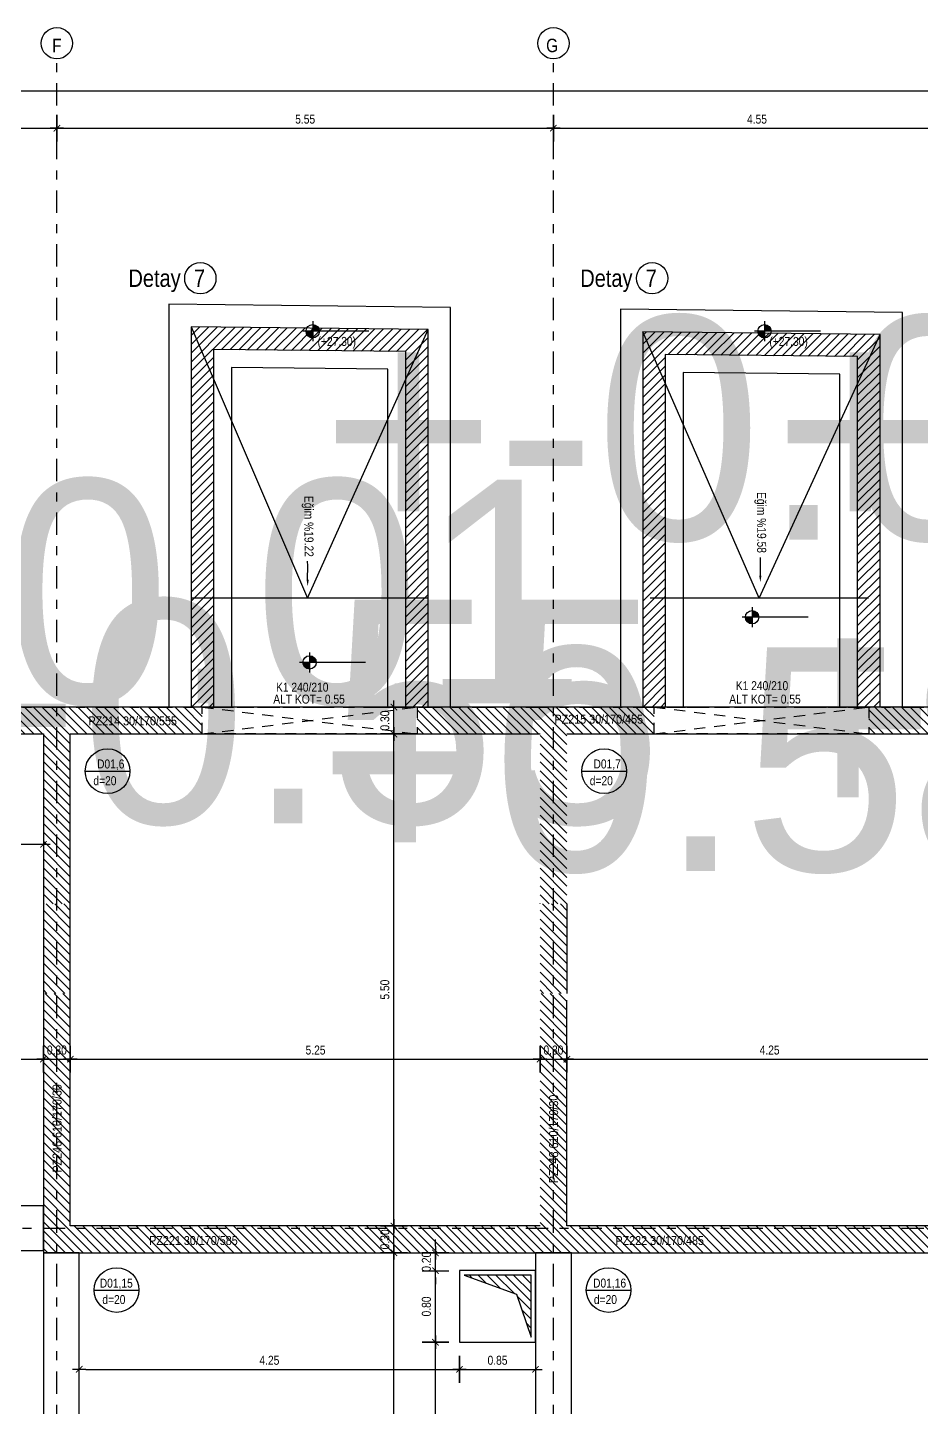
# Model space of a CAD drawing. Header units: metres. Extents: x 419734 to 420376, y 4564732 to 4565123.
# Drawn here: x 419900.52 to 419910.51, y 4565097.58 to 4565113 of the extents above; entities that cross this region are included whole.
import ezdxf
from ezdxf import colors
from ezdxf.entities.mleader import LeaderData, LeaderLine
from ezdxf.enums import TextEntityAlignment as Align
from ezdxf.math import Vec2, Vec3

# ---------------------------------------------------------------- set-up
doc = ezdxf.new("R2018")
doc.units = ezdxf.units.M
doc.linetypes.add('NASCOSTA', pattern=[0.375, 0.25, -0.125])
doc.linetypes.add('TRATTO-PUNTO', pattern=[1, 0.5, -0.25, 0, -0.25])
doc.layers.get('Defpoints').update_dxf_attribs({"color": 5})
for name, color, linetype in [('SW_ASSI', 7, 'TRATTO-PUNTO'), ('SW_DIM', 33, 'Continuous'), ('SW_DIR', 33, 'Continuous'), ('SW_MAGRONE', 2, 'Continuous'), ('SW_QUOTE', 1, 'Continuous'), ('SW_SEZIONI_CARPENTERIA', 4, 'Continuous'), ('SW_TRATT_GRIGIO', 252, 'NASCOSTA'), ('SW_TRATTEGGIO_252', 252, 'Continuous'), ('SW_TXT_TESTI', 1, 'Continuous')]:
    doc.layers.add(name, color=color, linetype=linetype)
doc.styles.add('Arial Narrow_5', font='ARIALN.TTF', dxfattribs={"height": 0.5})
doc.styles.get("Standard").update_dxf_attribs({"font": 'arial.ttf'})
doc.styles.add('SWS', font='ARIALN.TTF')
doc.dimstyles.new('DIM-SW-50_m', dxfattribs={"dimtxt": 0.1, "dimasz": 0.075, "dimexe": 0.125, "dimexo": 0.125, "dimgap": 0.05, "dimtad": 1, "dimzin": 1, "dimdsep": 46, "dimtxsty": 'SWS', "dimblk1": 'D', "dimblk2": 'D', "dimsah": 1, "dimcen": 0.0075, "dimdle": 0.0625, "dimse1": 1, "dimse2": 1, "dimclrd": 256, "dimclre": 256, "dimclrt": 256, "dimazin": 0, "dimtfac": 0.75, "dimtmove": 1, "dimatfit": 3, "dimldrblk": 'D', "dimfxl": 0.125, "dimtvp": 1.5, "dimtolj": 1, "dimtzin": 0, "dimarcsym": 0})
pattern_1 = [(45, (50.1633, 100.665785), (-0.0494974746831, 0.0494974746831), [])]

# ---------------------------------------------------------------- blocks, each defined once
blk = doc.blocks.new('D')
for p, q in [((-1, 0), (1, 0)), ((0, 2), (0, -2))]:
    blk.add_line(p, q)
at = {"const_width": 0.141}
blk.add_lwpolyline([(0.48, 0.48), (-0.48, -0.48)], dxfattribs=at)
blk = doc.blocks.new('*D411')
at = {"layer": 'Defpoints', "color": 0, "ltscale": 0.5, "transparency": 16777216}
for p in [(419895.093, 4565101.471), (419900.698, 4565101.473), (419900.698, 4565101.472)]:
    blk.add_point(p, dxfattribs=at)
at = {"layer": 'SW_DIM', "lineweight": -2, "ltscale": 0.5, "transparency": 16777216}
blk.add_line((419895.168, 4565101.473), (419900.623, 4565101.473), dxfattribs=at)
at = {"layer": 'SW_DIM', "lineweight": -2, "ltscale": 0.5, "transparency": 16777216, "xscale": 0.075, "yscale": 0.075, "zscale": 0.075, "rotation": 180}
blk.add_blockref('D', (419895.093, 4565101.473), dxfattribs=at)
at = {"layer": 'SW_DIM', "lineweight": -2, "ltscale": 0.5, "transparency": 16777216, "xscale": 0.075, "yscale": 0.075, "zscale": 0.075}
blk.add_blockref('D', (419900.698, 4565101.473), dxfattribs=at)
at = {"layer": 'SW_DIM', "ltscale": 0.5, "transparency": 16777216, "insert": (419898.019, 4565101.574), "char_height": 0.1, "attachment_point": 5, "style": 'SWS'}
blk.add_mtext('\\A1;5.60', dxfattribs=at)
blk = doc.blocks.new('*D412')
at = {"layer": 'Defpoints', "color": 0, "ltscale": 0.5, "transparency": 16777216}
for p in [(419900.698, 4565101.472), (419900.998, 4565101.473), (419900.998, 4565101.472)]:
    blk.add_point(p, dxfattribs=at)
at = {"layer": 'SW_DIM', "lineweight": -2, "ltscale": 0.5, "transparency": 16777216}
blk.add_line((419900.773, 4565101.473), (419900.923, 4565101.473), dxfattribs=at)
at = {"layer": 'SW_DIM', "lineweight": -2, "ltscale": 0.5, "transparency": 16777216, "xscale": 0.075, "yscale": 0.075, "zscale": 0.075, "rotation": 180}
blk.add_blockref('D', (419900.698, 4565101.473), dxfattribs=at)
at = {"layer": 'SW_DIM', "lineweight": -2, "ltscale": 0.5, "transparency": 16777216, "xscale": 0.075, "yscale": 0.075, "zscale": 0.075}
blk.add_blockref('D', (419900.998, 4565101.473), dxfattribs=at)
at = {"layer": 'SW_DIM', "ltscale": 0.5, "transparency": 16777216, "insert": (419900.848, 4565101.574), "char_height": 0.1, "attachment_point": 5, "style": 'SWS'}
blk.add_mtext('\\A1;0.30', dxfattribs=at)
blk = doc.blocks.new('*D413')
at = {"layer": 'Defpoints', "color": 0, "ltscale": 0.5, "transparency": 16777216}
for p in [(419900.998, 4565101.472), (419906.248, 4565101.473), (419906.248, 4565101.442)]:
    blk.add_point(p, dxfattribs=at)
at = {"layer": 'SW_DIM', "lineweight": -2, "ltscale": 0.5, "transparency": 16777216}
blk.add_line((419901.073, 4565101.473), (419906.173, 4565101.473), dxfattribs=at)
at = {"layer": 'SW_DIM', "lineweight": -2, "ltscale": 0.5, "transparency": 16777216, "xscale": 0.075, "yscale": 0.075, "zscale": 0.075, "rotation": 180}
blk.add_blockref('D', (419900.998, 4565101.473), dxfattribs=at)
at = {"layer": 'SW_DIM', "lineweight": -2, "ltscale": 0.5, "transparency": 16777216, "xscale": 0.075, "yscale": 0.075, "zscale": 0.075}
blk.add_blockref('D', (419906.248, 4565101.473), dxfattribs=at)
at = {"layer": 'SW_DIM', "ltscale": 0.5, "transparency": 16777216, "insert": (419903.739, 4565101.574), "char_height": 0.1, "attachment_point": 5, "style": 'SWS'}
blk.add_mtext('\\A1;5.25', dxfattribs=at)
blk = doc.blocks.new('*D414')
at = {"layer": 'Defpoints', "color": 0, "ltscale": 0.5, "transparency": 16777216}
for p in [(419906.248, 4565101.442), (419906.548, 4565101.473), (419906.548, 4565101.433)]:
    blk.add_point(p, dxfattribs=at)
at = {"layer": 'SW_DIM', "lineweight": -2, "ltscale": 0.5, "transparency": 16777216}
blk.add_line((419906.323, 4565101.473), (419906.473, 4565101.473), dxfattribs=at)
at = {"layer": 'SW_DIM', "lineweight": -2, "ltscale": 0.5, "transparency": 16777216, "xscale": 0.075, "yscale": 0.075, "zscale": 0.075, "rotation": 180}
blk.add_blockref('D', (419906.248, 4565101.473), dxfattribs=at)
at = {"layer": 'SW_DIM', "lineweight": -2, "ltscale": 0.5, "transparency": 16777216, "xscale": 0.075, "yscale": 0.075, "zscale": 0.075}
blk.add_blockref('D', (419906.548, 4565101.473), dxfattribs=at)
at = {"layer": 'SW_DIM', "ltscale": 0.5, "transparency": 16777216, "insert": (419906.398, 4565101.574), "char_height": 0.1, "attachment_point": 5, "style": 'SWS'}
blk.add_mtext('\\A1;0.30', dxfattribs=at)
blk = doc.blocks.new('*D415')
at = {"layer": 'Defpoints', "color": 0, "ltscale": 0.5, "transparency": 16777216}
for p in [(419910.798, 4565101.473), (419910.798, 4565101.442), (419906.548, 4565101.433)]:
    blk.add_point(p, dxfattribs=at)
at = {"layer": 'SW_DIM', "lineweight": -2, "ltscale": 0.5, "transparency": 16777216}
blk.add_line((419906.623, 4565101.473), (419910.723, 4565101.473), dxfattribs=at)
at = {"layer": 'SW_DIM', "lineweight": -2, "ltscale": 0.5, "transparency": 16777216, "xscale": 0.075, "yscale": 0.075, "zscale": 0.075, "rotation": 180}
blk.add_blockref('D', (419906.548, 4565101.473), dxfattribs=at)
at = {"layer": 'SW_DIM', "lineweight": -2, "ltscale": 0.5, "transparency": 16777216, "xscale": 0.075, "yscale": 0.075, "zscale": 0.075}
blk.add_blockref('D', (419910.798, 4565101.473), dxfattribs=at)
at = {"layer": 'SW_DIM', "ltscale": 0.5, "transparency": 16777216, "insert": (419908.814, 4565101.574), "char_height": 0.1, "attachment_point": 5, "style": 'SWS'}
blk.add_mtext('\\A1;4.25', dxfattribs=at)
blk = doc.blocks.new('*D458')
at = {"layer": 'Defpoints', "color": 0, "ltscale": 0.5, "transparency": 16777216}
for p in [(419904.615, 4565099.308), (419904.62, 4565099.308), (419904.615, 4565092.558)]:
    blk.add_point(p, dxfattribs=at)
at = {"layer": 'SW_DIM', "lineweight": -2, "ltscale": 0.5, "transparency": 16777216}
blk.add_line((419904.615, 4565092.633), (419904.615, 4565099.233), dxfattribs=at)
at = {"layer": 'SW_DIM', "lineweight": -2, "ltscale": 0.5, "transparency": 16777216, "xscale": 0.075, "yscale": 0.075, "zscale": 0.075}
for p, rotation in [((419904.615, 4565099.308), 90), ((419904.615, 4565092.558), 270)]:
    blk.add_blockref('D', p, dxfattribs=dict(at, rotation=rotation))
at = {"layer": 'SW_DIM', "ltscale": 0.5, "transparency": 16777216, "insert": (419904.514, 4565096.264), "char_height": 0.1, "attachment_point": 5, "rotation": 90, "style": 'SWS'}
blk.add_mtext('\\A1;6.75', dxfattribs=at)
blk = doc.blocks.new('*D459')
at = {"layer": 'Defpoints', "color": 0, "ltscale": 0.5, "transparency": 16777216}
for p in [(419904.607, 4565099.608), (419904.615, 4565099.608), (419904.62, 4565099.308)]:
    blk.add_point(p, dxfattribs=at)
at = {"layer": 'SW_DIM', "lineweight": -2, "ltscale": 0.5, "transparency": 16777216}
blk.add_line((419904.615, 4565099.383), (419904.615, 4565099.533), dxfattribs=at)
at = {"layer": 'SW_DIM', "lineweight": -2, "ltscale": 0.5, "transparency": 16777216, "xscale": 0.075, "yscale": 0.075, "zscale": 0.075}
for p, rotation in [((419904.615, 4565099.608), 90), ((419904.615, 4565099.308), 270)]:
    blk.add_blockref('D', p, dxfattribs=dict(at, rotation=rotation))
at = {"layer": 'SW_DIM', "ltscale": 0.5, "transparency": 16777216, "insert": (419904.514, 4565099.458), "char_height": 0.1, "attachment_point": 5, "rotation": 90, "style": 'SWS'}
blk.add_mtext('\\A1;0.30', dxfattribs=at)
blk = doc.blocks.new('*D460')
at = {"layer": 'Defpoints', "color": 0, "ltscale": 0.5, "transparency": 16777216}
for p in [(419904.615, 4565105.108), (419904.62, 4565105.108), (419904.607, 4565099.608)]:
    blk.add_point(p, dxfattribs=at)
at = {"layer": 'SW_DIM', "lineweight": -2, "ltscale": 0.5, "transparency": 16777216}
blk.add_line((419904.615, 4565099.683), (419904.615, 4565105.033), dxfattribs=at)
at = {"layer": 'SW_DIM', "lineweight": -2, "ltscale": 0.5, "transparency": 16777216, "xscale": 0.075, "yscale": 0.075, "zscale": 0.075}
for p, rotation in [((419904.615, 4565105.108), 90), ((419904.615, 4565099.608), 270)]:
    blk.add_blockref('D', p, dxfattribs=dict(at, rotation=rotation))
at = {"layer": 'SW_DIM', "ltscale": 0.5, "transparency": 16777216, "insert": (419904.514, 4565102.25), "char_height": 0.1, "attachment_point": 5, "rotation": 90, "style": 'SWS'}
blk.add_mtext('\\A1;5.50', dxfattribs=at)
blk = doc.blocks.new('*D461')
at = {"layer": 'Defpoints', "color": 0, "ltscale": 0.5, "transparency": 16777216}
for p in [(419904.607, 4565105.408), (419904.615, 4565105.408), (419904.62, 4565105.108)]:
    blk.add_point(p, dxfattribs=at)
at = {"layer": 'SW_DIM', "lineweight": -2, "ltscale": 0.5, "transparency": 16777216}
blk.add_line((419904.615, 4565105.183), (419904.615, 4565105.333), dxfattribs=at)
at = {"layer": 'SW_DIM', "lineweight": -2, "ltscale": 0.5, "transparency": 16777216, "xscale": 0.075, "yscale": 0.075, "zscale": 0.075}
for p, rotation in [((419904.615, 4565105.408), 90), ((419904.615, 4565105.108), 270)]:
    blk.add_blockref('D', p, dxfattribs=dict(at, rotation=rotation))
at = {"layer": 'SW_DIM', "ltscale": 0.5, "transparency": 16777216, "insert": (419904.514, 4565105.258), "char_height": 0.1, "attachment_point": 5, "rotation": 90, "style": 'SWS'}
blk.add_mtext('\\A1;0.30', dxfattribs=at)
blk = doc.blocks.new('*U189')
h = blk.add_hatch(color=256)
h.dxf.hatch_style = 1
h.paths.add_polyline_path([(0, 0), (-0.00149, 0, 0.198912), (-0.00105, -0.00105, 0.198912), (0, -0.00149)])
h.paths.add_polyline_path([(0.00149, 0, 0.198912), (0.00105, 0.00105, 0.198912), (0, 0.00149), (0, 0)])
for p, q in [((0.01253, 0), (-0.00223, 0)), ((0, 0.00223), (0, -0.00223))]:
    blk.add_line(p, q)
blk.add_circle((0, 0), 0.00149)
at = {"color": 2, "lineweight": 30, "flags": 104}
blk.add_attdef('TRAC', text='', height=0.0025, dxfattribs=at).set_placement((0.00191, 0.00337), align=Align.TOP_LEFT)
blk = doc.blocks.new('*D500')
at = {"layer": 'Defpoints', "color": 0, "ltscale": 0.5, "transparency": 16777216}
for p in [(419901.098, 4565098.312), (419905.348, 4565098.312), (419905.348, 4565098.005)]:
    blk.add_point(p, dxfattribs=at)
at = {"layer": 'SW_DIM', "lineweight": -2, "ltscale": 0.5, "transparency": 16777216}
blk.add_line((419901.173, 4565098.005), (419905.273, 4565098.005), dxfattribs=at)
at = {"layer": 'SW_DIM', "lineweight": -2, "ltscale": 0.5, "transparency": 16777216, "xscale": 0.075, "yscale": 0.075, "zscale": 0.075, "rotation": 180}
blk.add_blockref('D', (419901.098, 4565098.005), dxfattribs=at)
at = {"layer": 'SW_DIM', "lineweight": -2, "ltscale": 0.5, "transparency": 16777216, "xscale": 0.075, "yscale": 0.075, "zscale": 0.075}
blk.add_blockref('D', (419905.348, 4565098.005), dxfattribs=at)
at = {"layer": 'SW_DIM', "ltscale": 0.5, "transparency": 16777216, "insert": (419903.223, 4565098.106), "char_height": 0.1, "attachment_point": 5, "style": 'SWS'}
blk.add_mtext('\\A1;4.25', dxfattribs=at)
blk = doc.blocks.new('*D501')
at = {"layer": 'Defpoints', "color": 0, "ltscale": 0.5, "transparency": 16777216}
for p in [(419905.348, 4565098.312), (419906.198, 4565098.308), (419906.198, 4565098.005)]:
    blk.add_point(p, dxfattribs=at)
at = {"layer": 'SW_DIM', "lineweight": -2, "ltscale": 0.5, "transparency": 16777216}
blk.add_line((419905.423, 4565098.005), (419906.123, 4565098.005), dxfattribs=at)
at = {"layer": 'SW_DIM', "lineweight": -2, "ltscale": 0.5, "transparency": 16777216, "xscale": 0.075, "yscale": 0.075, "zscale": 0.075, "rotation": 180}
blk.add_blockref('D', (419905.348, 4565098.005), dxfattribs=at)
at = {"layer": 'SW_DIM', "lineweight": -2, "ltscale": 0.5, "transparency": 16777216, "xscale": 0.075, "yscale": 0.075, "zscale": 0.075}
blk.add_blockref('D', (419906.198, 4565098.005), dxfattribs=at)
at = {"layer": 'SW_DIM', "ltscale": 0.5, "transparency": 16777216, "insert": (419905.773, 4565098.106), "char_height": 0.1, "attachment_point": 5, "style": 'SWS'}
blk.add_mtext('\\A1;0.85', dxfattribs=at)
blk = doc.blocks.new('*D502')
at = {"layer": 'Defpoints', "color": 0, "ltscale": 0.5, "transparency": 16777216}
for p in [(419905.079, 4565098.308), (419905.348, 4565098.308), (419905.497, 4565092.558)]:
    blk.add_point(p, dxfattribs=at)
at = {"layer": 'SW_DIM', "lineweight": -2, "ltscale": 0.5, "transparency": 16777216}
blk.add_line((419905.079, 4565092.633), (419905.079, 4565098.233), dxfattribs=at)
at = {"layer": 'SW_DIM', "lineweight": -2, "ltscale": 0.5, "transparency": 16777216, "xscale": 0.075, "yscale": 0.075, "zscale": 0.075}
for p, rotation in [((419905.079, 4565098.308), 90), ((419905.079, 4565092.558), 270)]:
    blk.add_blockref('D', p, dxfattribs=dict(at, rotation=rotation))
at = {"layer": 'SW_DIM', "ltscale": 0.5, "transparency": 16777216, "insert": (419904.979, 4565095.433), "char_height": 0.1, "attachment_point": 5, "rotation": 90, "style": 'SWS'}
blk.add_mtext('\\A1;5.75', dxfattribs=at)
blk = doc.blocks.new('*D503')
at = {"layer": 'Defpoints', "color": 0, "ltscale": 0.5, "transparency": 16777216}
for p in [(419905.079, 4565099.108), (419905.348, 4565099.108), (419905.348, 4565098.308)]:
    blk.add_point(p, dxfattribs=at)
at = {"layer": 'SW_DIM', "lineweight": -2, "ltscale": 0.5, "transparency": 16777216}
blk.add_line((419905.079, 4565098.383), (419905.079, 4565099.033), dxfattribs=at)
at = {"layer": 'SW_DIM', "lineweight": -2, "ltscale": 0.5, "transparency": 16777216, "xscale": 0.075, "yscale": 0.075, "zscale": 0.075}
for p, rotation in [((419905.079, 4565099.108), 90), ((419905.079, 4565098.308), 270)]:
    blk.add_blockref('D', p, dxfattribs=dict(at, rotation=rotation))
at = {"layer": 'SW_DIM', "ltscale": 0.5, "transparency": 16777216, "insert": (419904.978, 4565098.708), "char_height": 0.1, "attachment_point": 5, "rotation": 90, "style": 'SWS'}
blk.add_mtext('\\A1;0.80', dxfattribs=at)
blk = doc.blocks.new('*D504')
at = {"layer": 'Defpoints', "color": 0, "ltscale": 0.5, "transparency": 16777216}
for p in [(419905.079, 4565099.308), (419905.34, 4565099.308), (419905.348, 4565099.108)]:
    blk.add_point(p, dxfattribs=at)
at = {"layer": 'SW_DIM', "lineweight": -2, "ltscale": 0.5, "transparency": 16777216}
for p, q in [((419905.079, 4565099.383), (419905.079, 4565099.458)), ((419905.079, 4565099.108), (419905.079, 4565099.308)), ((419905.079, 4565099.033), (419905.079, 4565098.958))]:
    blk.add_line(p, q, dxfattribs=at)
at = {"layer": 'SW_DIM', "lineweight": -2, "ltscale": 0.5, "transparency": 16777216, "xscale": 0.075, "yscale": 0.075, "zscale": 0.075}
for p, rotation in [((419905.079, 4565099.308), 270), ((419905.079, 4565099.108), 90)]:
    blk.add_blockref('D', p, dxfattribs=dict(at, rotation=rotation))
at = {"layer": 'SW_DIM', "ltscale": 0.5, "transparency": 16777216, "insert": (419904.978, 4565099.208), "char_height": 0.1, "attachment_point": 5, "rotation": 90, "style": 'SWS'}
blk.add_mtext('\\A1;0.20', dxfattribs=at)
blk = doc.blocks.new('*D523')
at = {"layer": 'Defpoints', "color": 0, "ltscale": 0.5, "transparency": 16777216}
for p in [(419896.143, 4565104.208), (419900.698, 4565104.009), (419900.698, 4565103.875)]:
    blk.add_point(p, dxfattribs=at)
at = {"layer": 'SW_DIM', "lineweight": -2, "ltscale": 0.5, "transparency": 16777216}
blk.add_line((419896.218, 4565103.875), (419900.623, 4565103.875), dxfattribs=at)
at = {"layer": 'SW_DIM', "lineweight": -2, "ltscale": 0.5, "transparency": 16777216, "xscale": 0.075, "yscale": 0.075, "zscale": 0.075, "rotation": 180}
blk.add_blockref('D', (419896.143, 4565103.875), dxfattribs=at)
at = {"layer": 'SW_DIM', "lineweight": -2, "ltscale": 0.5, "transparency": 16777216, "xscale": 0.075, "yscale": 0.075, "zscale": 0.075}
blk.add_blockref('D', (419900.698, 4565103.875), dxfattribs=at)
at = {"layer": 'SW_DIM', "ltscale": 0.5, "transparency": 16777216, "insert": (419898.421, 4565103.976), "char_height": 0.1, "attachment_point": 5, "style": 'SWS'}
blk.add_mtext('\\A1;4.55', dxfattribs=at)
blk = doc.blocks.new('*D394')
at = {"layer": 'Defpoints', "color": 0, "ltscale": 0.5, "transparency": 16777216}
for p in [(419900.848, 4565111.88), (419894.968, 4565111.468), (419900.848, 4565111.438)]:
    blk.add_point(p, dxfattribs=at)
at = {"layer": 'SW_DIM', "lineweight": -2, "ltscale": 0.5, "transparency": 16777216}
blk.add_line((419895.043, 4565111.88), (419900.773, 4565111.88), dxfattribs=at)
at = {"layer": 'SW_DIM', "lineweight": -2, "ltscale": 0.5, "transparency": 16777216, "xscale": 0.075, "yscale": 0.075, "zscale": 0.075, "rotation": 180}
blk.add_blockref('D', (419894.968, 4565111.88), dxfattribs=at)
at = {"layer": 'SW_DIM', "lineweight": -2, "ltscale": 0.5, "transparency": 16777216, "xscale": 0.075, "yscale": 0.075, "zscale": 0.075}
blk.add_blockref('D', (419900.848, 4565111.88), dxfattribs=at)
at = {"layer": 'SW_DIM', "ltscale": 0.5, "transparency": 16777216, "insert": (419897.908, 4565111.981), "char_height": 0.1, "attachment_point": 5, "style": 'SWS'}
blk.add_mtext('\\A1;5.88', dxfattribs=at)
blk = doc.blocks.new('*D395')
at = {"layer": 'Defpoints', "color": 0, "ltscale": 0.5, "transparency": 16777216}
for p in [(419906.398, 4565111.88), (419900.848, 4565111.438), (419906.398, 4565111.332)]:
    blk.add_point(p, dxfattribs=at)
at = {"layer": 'SW_DIM', "lineweight": -2, "ltscale": 0.5, "transparency": 16777216}
blk.add_line((419900.923, 4565111.88), (419906.323, 4565111.88), dxfattribs=at)
at = {"layer": 'SW_DIM', "lineweight": -2, "ltscale": 0.5, "transparency": 16777216, "xscale": 0.075, "yscale": 0.075, "zscale": 0.075, "rotation": 180}
blk.add_blockref('D', (419900.848, 4565111.88), dxfattribs=at)
at = {"layer": 'SW_DIM', "lineweight": -2, "ltscale": 0.5, "transparency": 16777216, "xscale": 0.075, "yscale": 0.075, "zscale": 0.075}
blk.add_blockref('D', (419906.398, 4565111.88), dxfattribs=at)
at = {"layer": 'SW_DIM', "ltscale": 0.5, "transparency": 16777216, "insert": (419903.623, 4565111.981), "char_height": 0.1, "attachment_point": 5, "style": 'SWS'}
blk.add_mtext('\\A1;5.55', dxfattribs=at)
blk = doc.blocks.new('*D396')
at = {"layer": 'Defpoints', "color": 0, "ltscale": 0.5, "transparency": 16777216}
for p in [(419910.948, 4565111.88), (419906.398, 4565111.332), (419910.948, 4565111.241)]:
    blk.add_point(p, dxfattribs=at)
at = {"layer": 'SW_DIM', "lineweight": -2, "ltscale": 0.5, "transparency": 16777216}
blk.add_line((419906.473, 4565111.88), (419910.873, 4565111.88), dxfattribs=at)
at = {"layer": 'SW_DIM', "lineweight": -2, "ltscale": 0.5, "transparency": 16777216, "xscale": 0.075, "yscale": 0.075, "zscale": 0.075, "rotation": 180}
blk.add_blockref('D', (419906.398, 4565111.88), dxfattribs=at)
at = {"layer": 'SW_DIM', "lineweight": -2, "ltscale": 0.5, "transparency": 16777216, "xscale": 0.075, "yscale": 0.075, "zscale": 0.075}
blk.add_blockref('D', (419910.948, 4565111.88), dxfattribs=at)
at = {"layer": 'SW_DIM', "ltscale": 0.5, "transparency": 16777216, "insert": (419908.673, 4565111.981), "char_height": 0.1, "attachment_point": 5, "style": 'SWS'}
blk.add_mtext('\\A1;4.55', dxfattribs=at)
blk = doc.blocks.new('*D399')
at = {"layer": 'Defpoints', "color": 0, "ltscale": 0.5, "transparency": 16777216}
for p in [(419871.625, 4565112.294), (419871.625, 4565111.608), (419920.098, 4565111.608)]:
    blk.add_point(p, dxfattribs=at)
at = {"layer": 'SW_DIM', "lineweight": -2, "ltscale": 0.5, "transparency": 16777216}
blk.add_line((419920.023, 4565112.294), (419871.7, 4565112.294), dxfattribs=at)
at = {"layer": 'SW_DIM', "lineweight": -2, "ltscale": 0.5, "transparency": 16777216, "xscale": 0.075, "yscale": 0.075, "zscale": 0.075, "rotation": 180}
blk.add_blockref('D', (419871.625, 4565112.294), dxfattribs=at)
at = {"layer": 'SW_DIM', "lineweight": -2, "ltscale": 0.5, "transparency": 16777216, "xscale": 0.075, "yscale": 0.075, "zscale": 0.075}
blk.add_blockref('D', (419920.098, 4565112.294), dxfattribs=at)
at = {"layer": 'SW_DIM', "ltscale": 0.5, "transparency": 16777216, "insert": (419895.862, 4565112.395), "char_height": 0.1, "attachment_point": 5, "style": 'SWS'}
blk.add_mtext('\\A1;48.47', dxfattribs=at)

msp = doc.modelspace()

# ---------------------------------------------------------------- hatches: boundary and pattern name
at = {"layer": 'SW_TRATTEGGIO_252'}
h = msp.add_hatch(dxfattribs=at)
h.set_pattern_fill('_USER', color=256, scale=0.07, angle=45, pattern_type=0)
h.set_pattern_definition(pattern_1)
h.paths.add_polyline_path([(419904.99817, 4565109.62997), (419902.34817, 4565109.6593), (419902.34817, 4565105.40843), (419902.59817, 4565105.40843), (419902.59817, 4565109.40652), (419904.74817, 4565109.38272), (419904.74817, 4565105.40843), (419904.99817, 4565105.40843)])
h = msp.add_hatch(dxfattribs=at)
h.set_pattern_fill('_USER', color=256, scale=0.07, angle=45, pattern_type=0)
h.set_pattern_definition(pattern_1)
h.paths.add_polyline_path([(419907.64817, 4565109.35063), (419909.79817, 4565109.32684), (419909.79817, 4565105.40843), (419910.04817, 4565105.40843), (419910.04817, 4565109.57409), (419907.39817, 4565109.60341), (419907.39817, 4565105.40843), (419907.64817, 4565105.40843)])
h = msp.add_hatch(dxfattribs=at)
h.set_pattern_fill('_USER', color=256, scale=0.07, angle=135, pattern_type=0)
h.set_pattern_definition([(135, (419843.80018, 4565196.05052), (-0.049497475, -0.049497475), [])])
edge = h.paths.add_edge_path()
edge.add_line((419915.34817, 4565103.20843), (419915.34817, 4565099.60843))
edge.add_line((419915.34817, 4565099.60843), (419911.09817, 4565099.60843))
edge.add_line((419911.09817, 4565099.60843), (419911.09817, 4565102.20843))
edge.add_line((419911.09817, 4565102.20843), (419910.79817, 4565102.20843))
edge.add_line((419910.79817, 4565102.20843), (419910.79817, 4565099.60843))
edge.add_line((419910.79817, 4565099.60843), (419906.54817, 4565099.60843))
edge.add_line((419906.54817, 4565099.60843), (419906.54817, 4565102.20843))
edge.add_line((419906.54817, 4565102.20843), (419906.24817, 4565102.20843))
edge.add_line((419906.24817, 4565102.20843), (419906.24817, 4565099.60843))
edge.add_line((419906.24817, 4565099.60843), (419900.99817, 4565099.60843))
edge.add_line((419900.99817, 4565099.60843), (419900.99817, 4565102.20843))
edge.add_line((419900.99817, 4565102.20843), (419900.69817, 4565102.20843))
edge.add_line((419900.69817, 4565102.20843), (419900.69817, 4565099.30843))
edge.add_line((419900.69817, 4565099.30843), (419906.54817, 4565099.30843))
edge.add_line((419906.54817, 4565099.30843), (419910.79817, 4565099.30843))
edge.add_line((419910.79817, 4565099.30843), (419915.64817, 4565099.30843))
edge.add_line((419915.64817, 4565099.30843), (419915.64817, 4565103.2156))
h.paths.add_polyline_path([(419901.22317, 4565092.60843), (419900.57317, 4565092.60843), (419900.57317, 4565092.25843), (419901.22317, 4565092.25843)])
h.paths.add_polyline_path([(419876.04057, 4565099.90843), (419875.39057, 4565099.90843), (419875.39057, 4565099.25843), (419876.04057, 4565099.25843)])
h.paths.add_polyline_path([(419879.90571, 4565099.90843), (419879.25571, 4565099.90843), (419879.25571, 4565099.25843), (419879.90571, 4565099.25843)])
h.paths.add_polyline_path([(419871.97544, 4565099.90843), (419871.62544, 4565099.90843), (419871.62544, 4565099.25843), (419871.97544, 4565099.25843)])
h.paths.add_polyline_path([(419879.90571, 4565092.60843), (419879.25571, 4565092.60843), (419879.25571, 4565092.25843), (419879.90571, 4565092.25843)])
h.paths.add_polyline_path([(419895.14317, 4565092.90843), (419894.79317, 4565092.90843), (419894.79317, 4565092.25843), (419895.14317, 4565092.25843)])
h.paths.add_polyline_path([(419894.75317, 4565092.90843), (419894.40317, 4565092.90843), (419894.40317, 4565092.25843), (419894.75317, 4565092.25843)])
h.paths.add_polyline_path([(419895.14317, 4565105.40843), (419894.79317, 4565105.40843), (419894.79317, 4565104.75843), (419895.14317, 4565104.75843)])
h.paths.add_polyline_path([(419894.75317, 4565105.40843), (419894.40317, 4565105.40843), (419894.40317, 4565104.75843), (419894.75317, 4565104.75843)])
h.paths.add_polyline_path([(419896.14317, 4565105.40843), (419895.14317, 4565105.40843), (419895.14317, 4565105.10843), (419896.14317, 4565105.10843)])
h.paths.add_polyline_path([(419877.15571, 4565105.10843), (419877.15571, 4565105.40843), (419871.62544, 4565105.40843), (419871.62544, 4565099.90843), (419871.92544, 4565099.90843), (419871.92544, 4565105.10843)])
h.paths.add_polyline_path([(419881.45871, 4565105.10843), (419881.45871, 4565105.40843), (419879.85591, 4565105.40843), (419878.95571, 4565105.40843), (419878.95571, 4565105.10843)])
h.paths.add_polyline_path([(419889.20494, 4565105.10843), (419889.20494, 4565105.40843), (419885.06271, 4565105.40843), (419885.06271, 4565105.10843)])
h.paths.add_polyline_path([(419892.80894, 4565105.40843), (419892.80894, 4565105.10843), (419894.40317, 4565105.10843), (419894.40317, 4565105.40843)])
h.paths.add_polyline_path([(419897.89817, 4565105.10843), (419897.89817, 4565105.40843), (419896.14317, 4565105.40843), (419896.14317, 4565105.10843)])
h.paths.add_polyline_path([(419902.47317, 4565105.10843), (419902.47317, 4565105.40843), (419900.59837, 4565105.40843), (419900.29817, 4565105.40843), (419900.29817, 4565105.10843), (419900.59837, 4565105.10843), (419900.69817, 4565105.10843), (419900.69817, 4565103.20843), (419900.99817, 4565103.20843), (419900.99817, 4565105.10843)])
h.paths.add_polyline_path([(419907.52317, 4565105.10843), (419907.52317, 4565105.40843), (419904.87317, 4565105.40843), (419904.87317, 4565105.10843), (419906.24817, 4565105.10843), (419906.24817, 4565103.20843), (419906.54817, 4565103.20843), (419906.54817, 4565105.10843)])
h.paths.add_polyline_path([(419912.07317, 4565105.10843), (419912.07317, 4565105.40843), (419909.92317, 4565105.40843), (419909.92317, 4565105.10843), (419910.79817, 4565105.10843), (419910.79817, 4565103.20843), (419911.09817, 4565103.20843), (419911.09817, 4565105.10843)])
h.paths.add_polyline_path([(419914.47317, 4565105.40843), (419914.47317, 4565105.10843), (419915.34817, 4565105.10843), (419915.34817, 4565103.20843), (419915.64817, 4565103.2156), (419915.64817, 4565105.10843), (419915.64817, 4565105.40843)])
h.paths.add_polyline_path([(419916.52317, 4565105.10843), (419916.52317, 4565105.40843), (419915.64817, 4565105.40843), (419915.64817, 4565105.10843)])
h.paths.add_polyline_path([(419916.89817, 4565092.25843), (419916.89817, 4565092.55843), (419916.14817, 4565092.55843), (419916.14817, 4565092.25843)])
h.paths.add_polyline_path([(419919.29817, 4565092.55843), (419919.29817, 4565092.25843), (419920.09817, 4565092.25843), (419920.09817, 4565099.90843), (419920.09817, 4565105.40843), (419918.92317, 4565105.40843), (419918.92317, 4565105.10843), (419919.79817, 4565105.10843), (419919.79817, 4565092.55843)])
h.paths.add_polyline_path([(419913.99817, 4565092.55843), (419913.99817, 4565092.25843), (419915.34817, 4565092.25843), (419915.34817, 4565092.55843)])
h.paths.add_polyline_path([(419905.84817, 4565092.55843), (419905.84817, 4565092.25843), (419911.59817, 4565092.25843), (419911.59817, 4565092.55843)])
h.paths.add_polyline_path([(419903.44817, 4565092.25843), (419903.44817, 4565092.55843), (419901.22317, 4565092.55843), (419901.22317, 4565092.25843)])
h.paths.add_polyline_path([(419900.29817, 4565092.55843), (419900.29817, 4565092.25843), (419900.57317, 4565092.25843), (419900.57317, 4565092.55843)])
h.paths.add_polyline_path([(419897.89817, 4565092.25843), (419897.89817, 4565092.55843), (419896.14317, 4565092.55843), (419896.14317, 4565092.25843)])
h.paths.add_polyline_path([(419893.24367, 4565092.25843), (419893.24367, 4565092.55843), (419879.90571, 4565092.55843), (419879.90571, 4565092.25843)])
h.paths.add_polyline_path([(419874.82544, 4565092.55843), (419874.82544, 4565092.25843), (419879.25571, 4565092.25843), (419879.25571, 4565092.55843)])
h.paths.add_polyline_path([(419872.42544, 4565092.25843), (419872.42544, 4565092.55843), (419871.92544, 4565092.55843), (419871.92544, 4565099.25843), (419871.62544, 4565099.25843), (419871.62544, 4565092.25843)])
h = msp.add_hatch(dxfattribs=at)
h.set_pattern_fill('_USER', color=256, scale=0.07, angle=135, pattern_type=0)
h.set_pattern_definition([(135, (40.0633, 115.665785), (-0.0494974746831, -0.0494974746831), [])])
h.paths.add_polyline_path([(419900.99817, 4565103.20843), (419900.69817, 4565103.20843), (419900.69817, 4565102.20843), (419900.99817, 4565102.20843)])
h = msp.add_hatch(dxfattribs=at)
h.set_pattern_fill('_USER', color=256, scale=0.07, angle=135, pattern_type=0)
h.set_pattern_definition([(135, (45.6133, 115.665785), (-0.0494974746831, -0.0494974746831), [])])
h.paths.add_polyline_path([(419906.54817, 4565103.20843), (419906.24817, 4565103.20843), (419906.24817, 4565102.20843), (419906.54817, 4565102.20843)])
h = msp.add_hatch(dxfattribs=at)
h.set_pattern_fill('_USER', color=256, scale=0.07, angle=135, pattern_type=0)
h.set_pattern_definition([(135, (41.23055, 121.315785), (-0.0494974746831, -0.0494974746831), [])])
h.paths.add_polyline_path([(419906.14817, 4565098.3639), (419906.14817, 4565099.05843), (419905.40066, 4565099.05843), (419905.9867, 4565098.84574)])

# ---------------------------------------------------------------- linework, layer by layer
at = {"layer": 'SW_ASSI', "ltscale": 0.5}
for points in [[(419900.84817, 4565088.73286), (419900.84817, 4565112.65489)], [(419906.39817, 4565088.73286), (419906.39817, 4565112.65489)], [(419867.08971, 4565105.40843), (419921.73249, 4565105.40843)], [(419867.08971, 4565099.58343), (419921.73249, 4565099.58343)]]:
    msp.add_lwpolyline(points, dxfattribs=at)
at = {"layer": 'SW_MAGRONE'}
for points in [[(419905.24817, 4565105.40843), (419905.24817, 4565109.87722), (419902.09817, 4565109.91208), (419902.09817, 4565105.40843)], [(419910.29817, 4565105.40843), (419910.29817, 4565109.82134), (419907.14817, 4565109.8562), (419907.14817, 4565105.40843)], [(419904.54817, 4565105.40843), (419904.54817, 4565109.18492), (419902.79817, 4565109.20429), (419902.79817, 4565105.40843)], [(419909.59817, 4565105.40843), (419909.59817, 4565109.12904), (419907.84817, 4565109.14841), (419907.84817, 4565105.40843)], [(419915.64817, 4565105.40843), (419896.14317, 4565105.40843)], [(419896.14317, 4565105.10843), (419900.59837, 4565105.10843), (419900.69817, 4565105.10843), (419900.69817, 4565103.20843)], [(419900.99817, 4565105.10843), (419906.24817, 4565105.10843)], [(419906.24817, 4565099.60843), (419906.24817, 4565099.60843), (419900.99817, 4565099.60843), (419900.99817, 4565105.10843)], [(419906.54817, 4565105.10843), (419910.79817, 4565105.10843)], [(419900.69817, 4565102.20843), (419900.69817, 4565099.30843), (419906.54817, 4565099.30843), (419910.79817, 4565099.30843), (419915.64817, 4565099.30843), (419915.64817, 4565103.2156)], [(419900.69817, 4565103.20843), (419900.69817, 4565102.20843)], [(419906.54817, 4565103.20843), (419906.54817, 4565102.20843)], [(419910.79817, 4565099.60843), (419910.79817, 4565099.60843), (419906.54817, 4565099.60843), (419906.54817, 4565102.13301)], [(419906.14817, 4565098.3639), (419906.14817, 4565099.05843), (419905.40066, 4565099.05843), (419905.9867, 4565098.84574), (419906.14817, 4565098.3639)]]:
    msp.add_lwpolyline(points, dxfattribs=at)
for points in [[(419900.69817, 4565099.83343), (419895.14317, 4565099.83343), (419895.14317, 4565099.33343), (419900.69817, 4565099.33343)], [(419901.09817, 4565099.30843), (419900.69817, 4565099.30843), (419900.69817, 4565092.60843), (419901.09817, 4565092.60843)], [(419906.59817, 4565099.30843), (419906.19817, 4565099.30843), (419906.19817, 4565092.55843), (419906.59817, 4565092.55843)], [(419906.19817, 4565099.10843), (419905.34817, 4565099.10843), (419905.34817, 4565098.30843), (419906.19817, 4565098.30843)]]:
    msp.add_lwpolyline(points, close=True, dxfattribs=at)
at = {"layer": 'SW_SEZIONI_CARPENTERIA'}
for points in [[(419904.99817, 4565105.40843), (419904.99817, 4565109.62997), (419902.34817, 4565109.6593), (419902.34817, 4565105.40843)], [(419910.04817, 4565105.40843), (419910.04817, 4565109.57409), (419907.39817, 4565109.60341), (419907.39817, 4565105.40843)], [(419904.74817, 4565105.40843), (419904.74817, 4565109.38272), (419902.59817, 4565109.40652), (419902.59817, 4565105.40843)], [(419909.79817, 4565105.40843), (419909.79817, 4565109.32684), (419907.64817, 4565109.35063), (419907.64817, 4565105.40843)]]:
    msp.add_lwpolyline(points, dxfattribs=at)
at = {"layer": 'SW_TRATT_GRIGIO', "ltscale": 0.5}
for points in [[(419902.47317, 4565105.10843), (419904.87317, 4565105.40843)], [(419902.47317, 4565105.40843), (419904.87317, 4565105.10843)], [(419907.52317, 4565105.10843), (419909.92317, 4565105.40843)], [(419907.52317, 4565105.40843), (419909.92317, 4565105.10843)]]:
    msp.add_lwpolyline(points, dxfattribs=at)
for points in [[(419902.47317, 4565105.40843), (419904.87317, 4565105.40843), (419904.87317, 4565105.10843), (419902.47317, 4565105.10843)], [(419907.52317, 4565105.40843), (419909.92317, 4565105.40843), (419909.92317, 4565105.10843), (419907.52317, 4565105.10843)]]:
    msp.add_lwpolyline(points, close=True, dxfattribs=at)
at = {"layer": 'SW_TXT_TESTI', "linetype": 'ByBlock'}
for p, q in [((419904.99817, 4565106.62693), (419902.34817, 4565106.62693)), ((419909.91817, 4565106.62693), (419907.47817, 4565106.62693))]:
    msp.add_line(p, q, dxfattribs=at)
for points in [[(419902.34817, 4565109.6593), (419903.64817, 4565106.62693), (419904.99817, 4565109.62997)], [(419908.69817, 4565106.62693), (419907.39817, 4565109.60341)], [(419908.69817, 4565106.62693), (419910.04817, 4565109.57409)]]:
    msp.add_lwpolyline(points, dxfattribs=at)
at = {"layer": 'SW_TXT_TESTI'}
for points in [[(419901.16483, 4565104.69177), (419901.66483, 4565104.69177)], [(419906.71483, 4565104.69177), (419907.21483, 4565104.69177)], [(419901.26483, 4565098.89177), (419901.76483, 4565098.89177)], [(419906.76483, 4565098.89177), (419907.26483, 4565098.89177)]]:
    msp.add_lwpolyline(points, dxfattribs=at)
at = {"layer": 'SW_TXT_TESTI', "color": 1}
for centre in [(419900.84817, 4565112.82989), (419906.39817, 4565112.82989), (419902.45131, 4565110.20229), (419907.50131, 4565110.20229)]:
    msp.add_circle(centre, 0.175, dxfattribs=at)
at = {"layer": 'SW_TXT_TESTI'}
for centre in [(419901.41483, 4565104.69177), (419906.96483, 4565104.69177), (419901.51483, 4565098.89177), (419907.01483, 4565098.89177)]:
    msp.add_circle(centre, 0.25, dxfattribs=at)

# ---------------------------------------------------------------- block references
at = {"layer": 'SW_QUOTE', "ltscale": 0.5}
ref = msp.add_blockref('*U189', (419903.70694, 4565109.61044), dxfattribs=dict(at, xscale=50, yscale=50, zscale=50))
lines = msp.add_mtext('+-0.00', dxfattribs={"layer": '0', "color": 2, "insert": (419903.80268, 4565109.779), "char_height": 2.5, "attachment_point": 1})
ref.add_attrib('TRAC', '', (419903.80268, 4565109.779), dxfattribs={"flags": 104}).embed_mtext(lines)
ref = msp.add_blockref('*U189', (419908.75694, 4565109.61044), dxfattribs=dict(at, xscale=50, yscale=50, zscale=50))
lines = msp.add_mtext('+-0.00', dxfattribs={"layer": '0', "color": 2, "insert": (419908.85268, 4565109.779), "char_height": 2.5, "attachment_point": 1})
ref.add_attrib('TRAC', '', (419908.85268, 4565109.779), dxfattribs={"flags": 104}).embed_mtext(lines)
ref = msp.add_blockref('*U189', (419899.04945, 4565107.78232), dxfattribs=dict(at, xscale=50, yscale=50, zscale=50))
lines = msp.add_mtext('-0.01', dxfattribs={"layer": '0', "color": 2, "insert": (419899.14519, 4565107.95089), "char_height": 2.5, "attachment_point": 1})
ref.add_attrib('TRAC', '', (419899.14519, 4565107.95089), dxfattribs={"flags": 104}).embed_mtext(lines)
ref = msp.add_blockref('*U189', (419899.06194, 4565106.4398), dxfattribs=dict(at, xscale=50, yscale=50, zscale=50))
lines = msp.add_mtext('+0.55', dxfattribs={"layer": '0', "color": 2, "insert": (419899.15768, 4565106.60836), "char_height": 2.5, "attachment_point": 1})
ref.add_attrib('TRAC', '', (419899.15768, 4565106.60836), dxfattribs={"flags": 104}).embed_mtext(lines)
ref = msp.add_blockref('*U189', (419908.61829, 4565106.41336), dxfattribs=dict(at, xscale=50, yscale=50, zscale=50))
lines = msp.add_mtext('+0.58', dxfattribs={"layer": '0', "color": 2, "insert": (419908.71403, 4565106.58193), "char_height": 2.5, "attachment_point": 1})
ref.add_attrib('TRAC', '', (419908.71403, 4565106.58193), dxfattribs={"flags": 104}).embed_mtext(lines)
ref = msp.add_blockref('*U189', (419903.67189, 4565105.90825), dxfattribs=dict(at, xscale=50, yscale=50, zscale=50))
lines = msp.add_mtext('+0.58', dxfattribs={"layer": '0', "color": 2, "insert": (419903.76763, 4565106.07681), "char_height": 2.5, "attachment_point": 1})
ref.add_attrib('TRAC', '', (419903.76763, 4565106.07681), dxfattribs={"flags": 104}).embed_mtext(lines)

# ---------------------------------------------------------------- texts
at = {"layer": 'SW_DIR', "char_height": 0.1, "width": 1.0719735, "attachment_point": 1, "style": 'Arial Narrow_5'}
for insert in [(419903.7616, 4565109.54662), (419908.8116, 4565109.54662)]:
    msp.add_mtext('(+27.{\\fArial Narrow|b0|i0|c162|p34;30})', dxfattribs=dict(at, insert=insert))
at = {"layer": 'SW_TXT_TESTI', "color": 4, "style": 'SWS'}
for s, height, p in [('F', 0.15, (419900.79557, 4565112.73006)), ('G', 0.15, (419906.31652, 4565112.73006)), ('Detay', 0.195, (419901.64821, 4565110.1054)), ('7', 0.195, (419902.37966, 4565110.1054)), ('Detay', 0.195, (419906.69821, 4565110.1054)), ('7', 0.195, (419907.42966, 4565110.1054))]:
    msp.add_text(s, height=height, rotation=0.110239, dxfattribs=at).set_placement(p)
at = {"layer": 'SW_TXT_TESTI', "color": 2, "style": 'SWS', "width": 1.05}
for s, p in [('PZ214 30/170/555', (419901.20008, 4565105.2043)), ('PZ215 30/170/455', (419906.40937, 4565105.22346)), ('PZ221 30/170/585', (419901.8792, 4565099.39534)), ('PZ222 30/170/485', (419907.09045, 4565099.39534))]:
    msp.add_text(s, height=0.1, dxfattribs=at).set_placement(p)
at = {"layer": 'SW_TXT_TESTI', "style": 'SWS'}
for s, p in [('D01,6', (419901.29708, 4565104.72302)), ('D01,7', (419906.84533, 4565104.72302)), ('d=20', (419901.25571, 4565104.53552)), ('d=20', (419906.80396, 4565104.53552)), ('D01,15', (419901.32695, 4565098.91887)), ('D01,16', (419906.84088, 4565098.91949)), ('d=20', (419901.35607, 4565098.73552)), ('d=20', (419906.85003, 4565098.73552))]:
    msp.add_text(s, height=0.1, dxfattribs=at).set_placement(p)
at = {"layer": 'SW_TXT_TESTI', "color": 2, "style": 'SWS', "width": 1.05}
for s, p in [('PZ246 610/170/30', (419900.89982, 4565100.20366)), ('PZ248 610/170/30', (419906.44982, 4565100.08633))]:
    msp.add_text(s, height=0.1, rotation=90, dxfattribs=at).set_placement(p)
at = {"layer": 'SW_TXT_TESTI', "char_height": 0.1, "attachment_point": 4, "line_spacing_factor": 0.8, "style": 'SWS'}
for s, insert in [('K1 240/210', (419903.29741, 4565105.63045)), ('K1 240/210', (419908.43625, 4565105.64731)), ('{\\fArial Narrow|b0|i0|c162|p34;ALT KOT= 0.55}', (419903.26674, 4565105.4973)), ('{\\fArial Narrow|b0|i0|c162|p34;ALT KOT= 0.55}', (419908.36268, 4565105.4973))]:
    msp.add_mtext(s, dxfattribs=dict(at, insert=insert))

# ---------------------------------------------------------------- dimensions: what is measured, and where the dimension line sits
at = {"layer": 'SW_DIM', "ltscale": 0.5}
for base, p1, p2, picture, middle in [((419871.62544, 4565112.29403), (419920.09817, 4565111.60806), (419871.62544, 4565111.60806), '*D399', (419895.86181, 4565112.39508)), ((419900.84817, 4565111.8804), (419894.96817, 4565111.46791), (419900.84817, 4565111.43759), '*D394', (419897.90817, 4565111.98146)), ((419906.39817, 4565111.8804), (419900.84817, 4565111.43759), (419906.39817, 4565111.3316), '*D395', (419903.62317, 4565111.98126)), ((419910.94817, 4565111.8804), (419906.39817, 4565111.3316), (419910.94817, 4565111.24064), '*D396', (419908.67317, 4565111.98126)), ((419900.6981675057, 4565103.8747679498), (419896.1431675083, 4565104.2084321808), (419900.6981675057, 4565104.0093184328), '*D523', (419898.420667507, 4565103.9756206097)), ((419905.34817, 4565098.00498), (419901.09817, 4565098.3123), (419905.34817, 4565098.3123), '*D500', (419903.22317, 4565098.10603)), ((419906.19817, 4565098.00498), (419905.34817, 4565098.3123), (419906.19817, 4565098.30843), '*D501', (419905.77317, 4565098.10603))]:
    dim = msp.add_linear_dim(base=base, p1=p1, p2=p2, dimstyle='DIM-SW-50_m', dxfattribs=at)
    dim.commit()
    dim.dimension.update_dxf_attribs({"geometry": picture, "text_midpoint": middle})
for base, p1, p2, picture, middle in [((419904.61458, 4565105.40843), (419904.62039, 4565105.10843), (419904.6066, 4565105.40843), '*D461', (419904.61458, 4565105.25843)), ((419904.61458, 4565105.10843), (419904.60658, 4565099.60843), (419904.62039, 4565105.10843), '*D460', (419904.61458, 4565102.25031)), ((419904.61458, 4565099.60843), (419904.62037, 4565099.30843), (419904.60658, 4565099.60843), '*D459', (419904.61458, 4565099.45843)), ((419905.07946, 4565099.30843), (419905.34817, 4565099.10843), (419905.34009, 4565099.30843), '*D504', (419905.07946, 4565099.20843)), ((419904.61458, 4565099.30843), (419904.61458, 4565092.55843), (419904.62037, 4565099.30843), '*D458', (419904.61458, 4565096.26364))]:
    dim = msp.add_linear_dim(base=base, p1=p1, p2=p2, angle=90, dimstyle='DIM-SW-50_m', dxfattribs=at)
    dim.commit()
    dim.dimension.update_dxf_attribs({"geometry": picture, "text_midpoint": middle, "dimtype": 160})
for base, p1, p2, picture, middle in [((419900.6981675057, 4565101.4734321777), (419895.0931675095, 4565101.4709280292), (419900.6981675057, 4565101.4723651288), '*D411', (419898.01944808, 4565101.4734321777)), ((419900.99817, 4565101.47343), (419900.69817, 4565101.47237), (419900.99817, 4565101.47237), '*D412', (419900.84817, 4565101.47343)), ((419906.24817, 4565101.47343), (419900.99817, 4565101.47237), (419906.24817, 4565101.44219), '*D413', (419903.7386, 4565101.47343)), ((419906.54817, 4565101.47343), (419906.24817, 4565101.44219), (419906.54817, 4565101.43294), '*D414', (419906.39817, 4565101.47343)), ((419910.79817, 4565101.47343), (419906.54817, 4565101.43294), (419910.79817, 4565101.44234), '*D415', (419908.81367, 4565101.47343))]:
    dim = msp.add_linear_dim(base=base, p1=p1, p2=p2, dimstyle='DIM-SW-50_m', dxfattribs=at)
    dim.commit()
    dim.dimension.update_dxf_attribs({"geometry": picture, "text_midpoint": middle, "dimtype": 160})
for base, p1, p2, picture, middle in [((419905.07946, 4565099.10843), (419905.34817, 4565098.30843), (419905.34817, 4565099.10843), '*D503', (419904.9784, 4565098.70843)), ((419905.07946, 4565098.30843), (419905.49738, 4565092.55843), (419905.34817, 4565098.30843), '*D502', (419904.97861, 4565095.43343))]:
    dim = msp.add_linear_dim(base=base, p1=p1, p2=p2, angle=90, dimstyle='DIM-SW-50_m', dxfattribs=at)
    dim.commit()
    dim.dimension.update_dxf_attribs({"geometry": picture, "text_midpoint": middle})

# ---------------------------------------------------------------- leaders
at = {"layer": 'SW_DIR'}
ml = msp.add_multileader_mtext('Standard', dxfattribs=at)
ml.set_content('Eğim %19.22', color=256, style='SWS')
ml.set_leader_properties(color=256)
ml.build(insert=Vec2(0, 0))
ml.multileader.update_dxf_attribs({"text_left_attachment_type": 3, "text_right_attachment_type": 3, "dogleg_length": 0.05, "arrow_head_size": 0.075})
ctx = ml.context
ctx.base_point, ctx.char_height, ctx.arrow_head_size, ctx.landing_gap_size, ctx.plane_origin, ctx.plane_x_axis, ctx.plane_y_axis = Vec3(419903.64853, 4565107.8044), 0.1, 0.075, 0.05, Vec3(419903.65295, 4565106.07936), Vec3(0.00305691, -0.99999533), Vec3(0.99999533, 0.00305691)
ctx.left_attachment, ctx.right_attachment, ctx.text_align_type = 3, 3, 2
notes = []
notes.append((ctx, [(0, (1, 1, 0), (419903.65103, 4565106.98817), (-0.00305691, 0.99999533), 0.05, [(0, [(419903.65087, 4565106.75924)], 0, [])])]))
ctx.mtext.insert, ctx.mtext.text_direction, ctx.mtext.rotation, ctx.mtext.width, ctx.mtext.alignment, ctx.mtext.flow_direction = Vec3(419903.71627, 4565107.08837), Vec3(0.00305691, -0.99999533), 4.71544589, 0.6990156, 3, 5
ml = msp.add_multileader_mtext('Standard', dxfattribs=at)
ml.set_content('Eğim %19.58', color=256, style='SWS')
ml.set_leader_properties(color=256)
ml.build(insert=Vec2(0, 0))
ml.multileader.update_dxf_attribs({"text_left_attachment_type": 3, "text_right_attachment_type": 3, "dogleg_length": 0.05, "arrow_head_size": 0.075})
ctx = ml.context
ctx.base_point, ctx.char_height, ctx.arrow_head_size, ctx.landing_gap_size, ctx.plane_origin, ctx.plane_x_axis, ctx.plane_y_axis = Vec3(419908.70815, 4565107.84884), 0.1, 0.075, 0.05, Vec3(419908.71257, 4565106.12291), Vec3(0.00305691, -0.99999533), Vec3(0.99999533, 0.00305691)
ctx.left_attachment, ctx.right_attachment, ctx.text_align_type = 3, 3, 2
notes.append((ctx, [(0, (1, 1, 0), (419908.71064, 4565107.03172), (-0.00305691, 0.99999533), 0.05, [(0, [(419908.71049, 4565106.80279)], 0, [])])]))
ctx.mtext.insert, ctx.mtext.text_direction, ctx.mtext.rotation, ctx.mtext.width, ctx.mtext.alignment, ctx.mtext.flow_direction = Vec3(419908.77589, 4565107.13192), Vec3(0.00305691, -0.99999533), 4.71544589, 0.6990156, 3, 5
for ctx, leaders in notes:
    for number, flags, end, landing, length, lines in leaders:
        leader = LeaderData()
        leader.index, (leader.has_last_leader_line, leader.has_dogleg_vector, leader.attachment_direction) = number, flags
        leader.last_leader_point, leader.dogleg_vector, leader.dogleg_length = Vec3(end), Vec3(landing), length
        for number, points, colour, breaks in lines:
            line = LeaderLine()
            line.index, line.vertices, line.color, line.breaks = number, Vec3.list(points), colors.encode_raw_color(colour), breaks
            leader.lines.append(line)
        ctx.leaders.append(leader)

doc.saveas('drawing.dxf')
